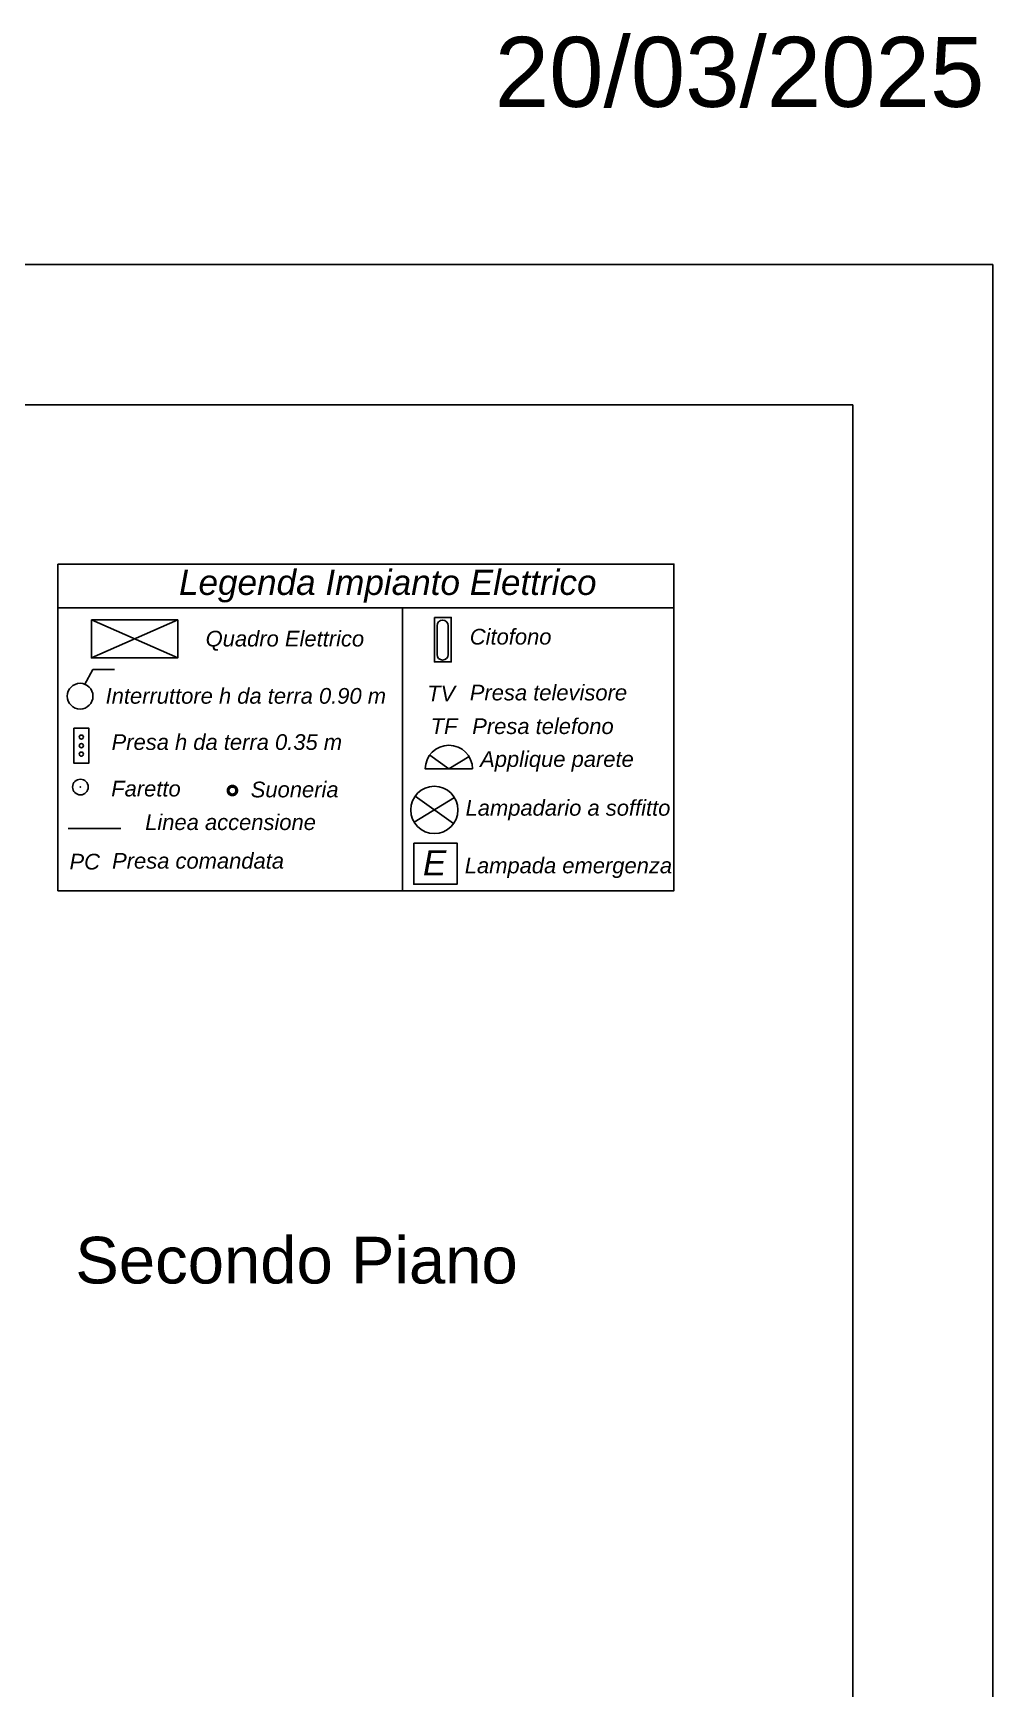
# Model space of a CAD drawing. Header units: millimetres. Extents: x 1251.1 to 1334.1, y 1577.6 to 1641.3.
# Drawn here: x 1313.57 to 1334.12, y 1605.83 to 1641.29 of the extents above; entities that cross this region are included whole.
import ezdxf

# ---------------------------------------------------------------- set-up
doc = ezdxf.new("R2010")
doc.units = ezdxf.units.MM
doc.linetypes.add('ACAD_ISO02W100', pattern=[15, 12, -3])
doc.linetypes.add('DASHED2', pattern=[9.525, 6.35, -3.175])
doc.layers.add('MURATURA', color=140, linetype='Continuous')
doc.styles.add('fm-studio_50', font='Arial Italic.ttf', dxfattribs={"height": 10})
doc.styles.get("Standard").update_dxf_attribs({"font": 'Arial.ttf'})

msp = doc.modelspace()

# ---------------------------------------------------------------- linework, layer by layer
at = {"linetype": 'Continuous'}
for p, q in [((1314.101, 1628.986), (1327.292, 1628.986)), ((1321.478, 1628.986), (1321.478, 1622.925)), ((1322.063, 1625.828), (1322.474, 1625.534)), ((1322.906, 1625.797), (1322.474, 1625.534)), ((1322.594, 1624.919), (1321.73, 1624.392)), ((1321.751, 1624.95), (1322.573, 1624.361))]:
    msp.add_line(p, q, dxfattribs=at)
for p, q in [((1316.669, 1628.724), (1314.82, 1627.91)), ((1314.82, 1628.724), (1316.669, 1627.91)), ((1322.22, 1627.983), (1322.22, 1628.6)), ((1322.458, 1628.6), (1322.458, 1627.983))]:
    msp.add_line(p, q)
at = {"linetype": 'DASHED2'}
msp.add_line((1314.323, 1624.258), (1315.445, 1624.258), dxfattribs=at)
at = {"linetype": 'Continuous'}
for points in [[(1314.101, 1629.921), (1327.292, 1629.921), (1327.292, 1622.925), (1314.101, 1622.925)], [(1314.444, 1626.409), (1314.761, 1626.409), (1314.761, 1625.656), (1314.444, 1625.656)]]:
    msp.add_lwpolyline(points, close=True, dxfattribs=at)
for points in [[(1314.82, 1628.724), (1316.669, 1628.724), (1316.669, 1627.91), (1314.82, 1627.91)], [(1322.164, 1628.776), (1322.525, 1628.776), (1322.525, 1627.824), (1322.164, 1627.824)], [(1321.723, 1623.944), (1322.649, 1623.944), (1322.649, 1623.062), (1321.723, 1623.062)]]:
    msp.add_lwpolyline(points, close=True)
msp.add_lwpolyline([(1314.668, 1627.332), (1314.849, 1627.661), (1315.316, 1627.661)], dxfattribs=at)
msp.add_lwpolyline([(1322.98, 1625.534, 1), (1321.968, 1625.534)], format="xyb", close=True, dxfattribs=at)
at = {"const_width": 0.0682}
msp.add_lwpolyline([(1317.746, 1625.07, 1), (1317.93, 1625.07, 1)], format="xyb", close=True, dxfattribs=at)
at = {"linetype": 'Continuous'}
for centre, radius in [((1314.577, 1627.091), 0.275), ((1314.603, 1626.215), 0.0442), ((1314.603, 1626.032), 0.0442), ((1314.603, 1625.85), 0.0442), ((1314.583, 1625.145), 0.168), ((1322.162, 1624.655), 0.506)]:
    msp.add_circle(centre, radius, dxfattribs=at)
for centre, start, end in [((1322.339, 1628.6), 0, 180), ((1322.339, 1627.983), 180, 0)]:
    msp.add_arc(centre, 0.119, start, end)
at = {"linetype": 'DASHED2'}
msp.add_point((1314.583, 1625.145), dxfattribs=at)
at = {"layer": 'MURATURA'}
for p, q in [((1251.079, 1636.333), (1334.125, 1636.333)), ((1334.125, 1582.105), (1334.125, 1636.333)), ((1254.079, 1633.333), (1331.125, 1633.333)), ((1331.125, 1585.105), (1331.125, 1633.333))]:
    msp.add_line(p, q, dxfattribs=at)

# ---------------------------------------------------------------- texts
at = {"linetype": 'Continuous', "style": 'fm-studio_50'}
for s, height, p in [('Legenda Impianto Elettrico', 0.53811, (1316.694, 1629.259)), ('Quadro Elettrico', 0.33632, (1317.265, 1628.155)), ('Citofono', 0.3363, (1322.922, 1628.197)), ('Interruttore h da terra 0.90 m', 0.33632, (1315.122, 1626.929)), ('TV', 0.3363, (1322.01, 1626.982)), ('Presa televisore', 0.33632, (1322.922, 1627)), ('TF', 0.3363, (1322.083, 1626.28)), ('Presa telefono', 0.33632, (1322.974, 1626.28)), ('Presa h da terra 0.35 m', 0.33632, (1315.251, 1625.94)), ('Applique parete', 0.33632, (1323.143, 1625.576)), ('Faretto', 0.3363, (1315.242, 1624.943)), ('Suoneria', 0.3363, (1318.231, 1624.924)), ('Lampadario a soffitto', 0.33632, (1322.831, 1624.531)), ('Linea accensione', 0.33632, (1315.97, 1624.224)), ('Presa comandata', 0.33632, (1315.261, 1623.397)), ('E', 0.538, (1321.918, 1623.254)), ('PC', 0.3363, (1314.349, 1623.379)), ('Lampada emergenza', 0.33632, (1322.814, 1623.297))]:
    msp.add_text(s, height=height, dxfattribs=at).set_placement(p)
at = {"layer": 'MURATURA', "linetype": 'ACAD_ISO02W100', "attachment_point": 1}
for s, width, insert, char_height in [('20/03/2025', 49.88956, (1323.456, 1641.211), 1.5), ('Secondo Piano', 10.01762, (1314.474, 1615.513), 1)]:
    msp.add_mtext_dynamic_manual_height_columns(s, width=width, gutter_width=12.5, heights=[0], dxfattribs=dict(at, insert=insert, char_height=char_height))

doc.saveas('drawing.dxf')
